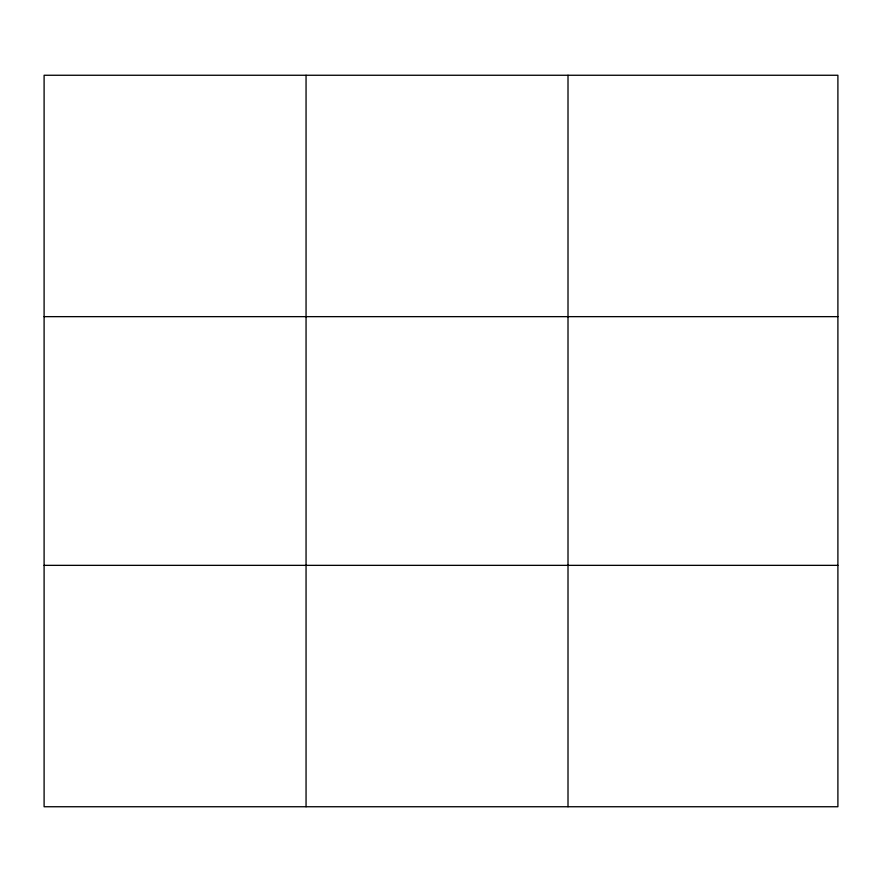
<?xml version="1.0" encoding="UTF-8"?>
<svg xmlns="http://www.w3.org/2000/svg" width="882" height="882" viewBox="0 0 882 882"><rect width="100%" height="100%" fill="white"/><g stroke="black" fill="none" stroke-linecap="round" stroke-linejoin="round"><path stroke-width="1.32" d="M306.054 806.743L306.054 75.257M568.008 806.743L568.008 75.257M837.9 316.649L837.9 75.257L44.1 75.257L44.1 806.743L837.9 806.743L837.9 316.649L44.1 316.649M44.1 565.351L837.9 565.351"/></g></svg>
